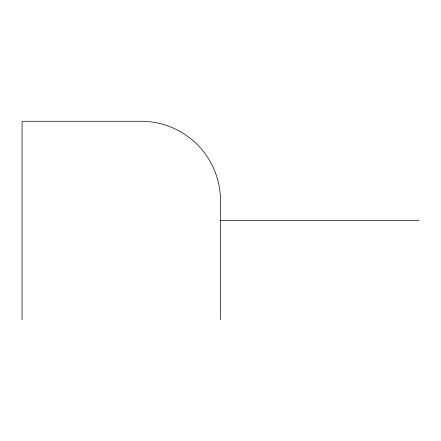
<?xml version="1.0" encoding="UTF-8"?>
<svg xmlns="http://www.w3.org/2000/svg" width="441" height="441" viewBox="0 0 441 441"><rect width="100%" height="100%" fill="white"/><g stroke="black" fill="none" stroke-linecap="round" stroke-linejoin="round"><path stroke-width="0.66" d="M220.5 220.5L418.95 220.5M220.5 319.725L220.5 200.655A79.38 79.38 0 0 0 141.12 121.275L22.05 121.275L22.05 319.725"/></g></svg>
